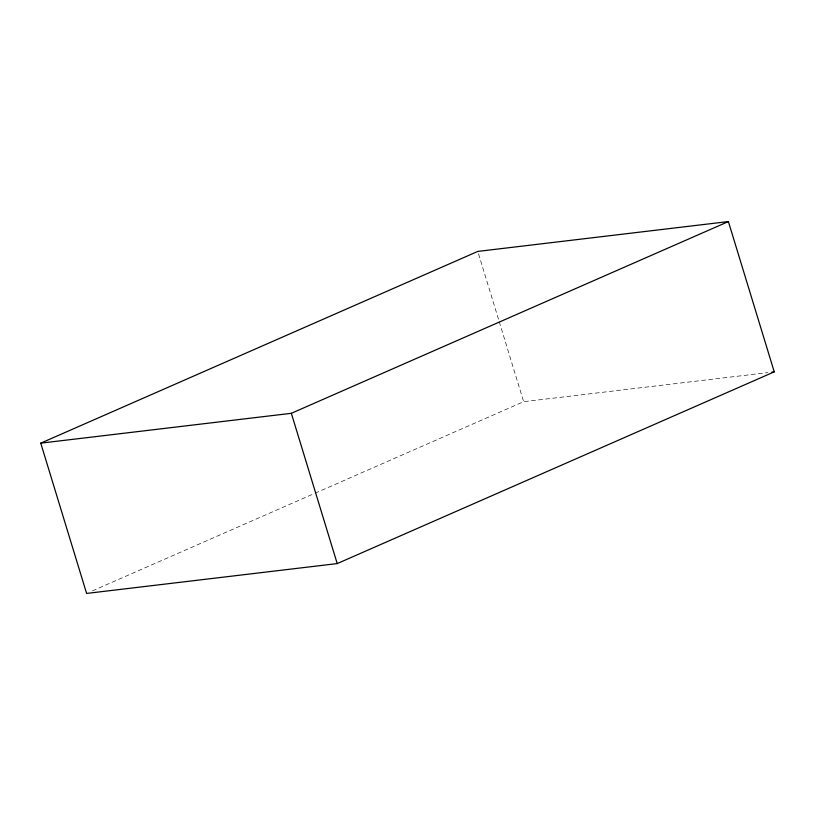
<?xml version="1.0" encoding="UTF-8"?>
<svg xmlns="http://www.w3.org/2000/svg" width="815" height="815" viewBox="0 0 815 815"><rect width="100%" height="100%" fill="white"/><g stroke="black" fill="none" stroke-linecap="round" stroke-linejoin="round"><path stroke-width="0.61" stroke-dasharray="4.08 3.06" d="M92.441 590.875L313.877 493.727M315.038 493.218L523.658 401.693L767.954 372.598M478.527 253.832L498.872 320.489M499.238 321.701L523.658 401.693"/><path stroke-width="1.22" d="M40.75 443.156L477.784 251.417L728.386 221.568L774.25 371.844L337.216 563.583L86.614 593.432L40.75 443.156L291.342 413.307L728.386 221.568M771.734 372.149L774.25 371.844M291.342 413.307L337.216 563.583"/></g></svg>
